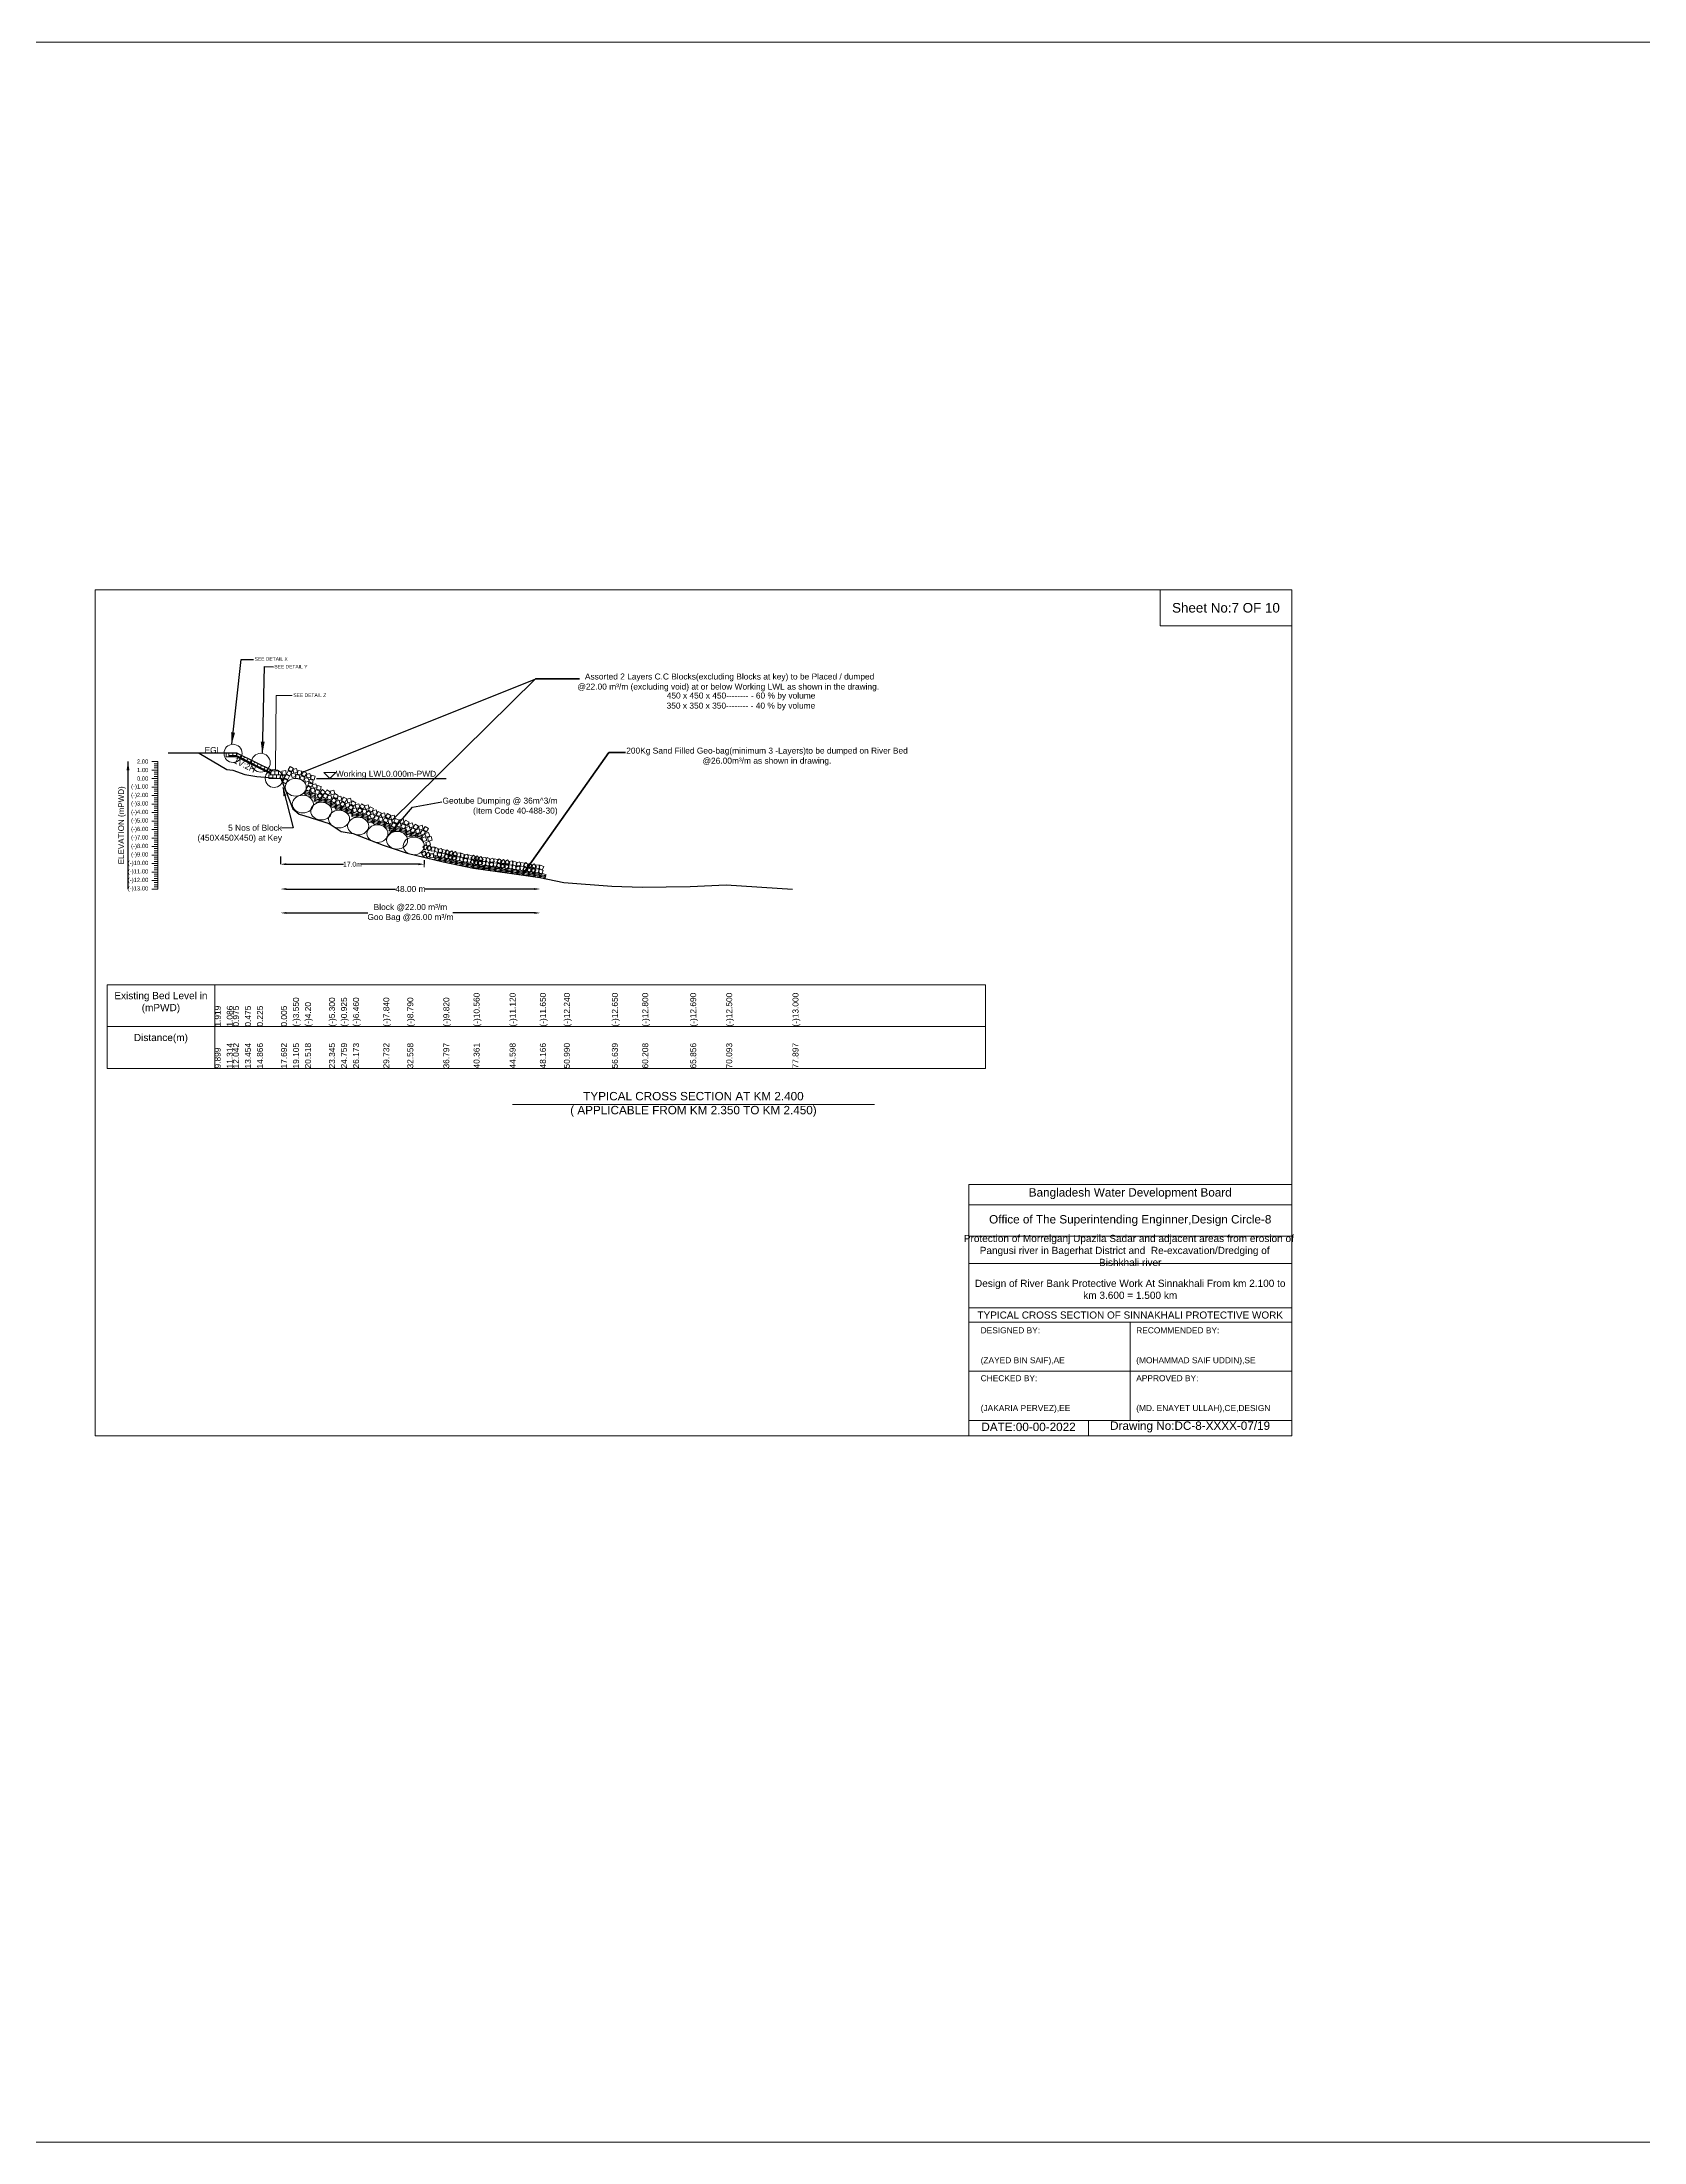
# Model space of a CAD drawing. Header units: inches. Extents: x 66615 to 414904, y -29123 to 90068.
# Drawn here: x 190543 to 203930, y -29123 to -11572 of the extents above; entities that cross this region are included whole.
import ezdxf

# ---------------------------------------------------------------- set-up
doc = ezdxf.new("R2010")
doc.units = ezdxf.units.IN
doc.header["$LTSCALE"] = 7
doc.header["$MEASUREMENT"] = 0
doc.header["$PDMODE"] = 3
for name, color, linetype, lineweight in [('Cross section Data Border', 7, 'Continuous', 9), ('Cross Section Labels', 7, 'Continuous', 9), ('Existing_Bed_Level for Xsection', 7, 'Continuous', 25), ('Long Section Labels', 7, 'Continuous', 9)]:
    doc.layers.add(name, color=color, linetype=linetype, lineweight=lineweight)
doc.styles.get("Standard").update_dxf_attribs({"font": 'arial.ttf'})
doc.dimstyles.new('Appron Lebeling Style', dxfattribs={"dimtxt": 50, "dimasz": 50, "dimexe": 0.18, "dimexo": 0.0625, "dimgap": 0.09, "dimtad": 0, "dimtih": 1, "dimtoh": 1, "dimdec": 4, "dimzin": 0, "dimdsep": 46, "dimtxsty": 'Standard', "dimcen": 0.09, "dimse1": 1, "dimse2": 1, "dimadec": 0, "dimazin": 0, "dimtfac": 1, "dimtdec": 4, "dimtofl": 0, "dimtmove": 0, "dimatfit": 3, "dimfxl": 1, "dimtolj": 1, "dimtzin": 0, "dimarcsym": 0})
doc.dimstyles.get("Standard").update_dxf_attribs({"dimtxt": 0.18, "dimasz": 0.18, "dimexe": 0.18, "dimexo": 0.0625, "dimgap": 0.09, "dimtad": 0, "dimtih": 1, "dimtoh": 1, "dimdec": 4, "dimzin": 0, "dimdsep": 46, "dimtxsty": 'Standard', "dimcen": 0.09, "dimadec": 0, "dimazin": 0, "dimtfac": 1, "dimtdec": 4, "dimtofl": 0, "dimtmove": 0, "dimatfit": 3, "dimfxl": 1, "dimtolj": 1, "dimtzin": 0, "dimarcsym": 0})

# ---------------------------------------------------------------- blocks, each defined once
blk = doc.blocks.new('*D7')
at = {"layer": 'Cross Section Labels', "color": 0, "lineweight": -2}
for p, q in [((192586, -18651), (193498, -18651)), ((194658, -18651), (193745, -18651))]:
    blk.add_line(p, q, dxfattribs=at)
at = {"layer": 'Cross Section Labels', "color": 0}
for points in [[(192586, -18643), (192586, -18659), (192536, -18651)], [(194658, -18643), (194658, -18659), (194708, -18651)]]:
    blk.add_solid(points, dxfattribs=at)
at = {"layer": 'Defpoints', "color": 0}
for p in [(192536, -17728), (194708, -18556), (194708, -18651)]:
    blk.add_point(p, dxfattribs=at)
at = {"layer": 'Cross Section Labels', "color": 0, "insert": (193622, -18651), "char_height": 50, "attachment_point": 5}
blk.add_mtext('\\A1;48.00 m', dxfattribs=at)
blk = doc.blocks.new('*D8')
at = {"layer": 'Cross Section Labels', "color": 0, "lineweight": -2}
for p, q in [((192586, -18851), (193266, -18851)), ((194658, -18851), (193977, -18851))]:
    blk.add_line(p, q, dxfattribs=at)
at = {"layer": 'Cross Section Labels', "color": 0}
for points in [[(192586, -18843), (192586, -18859), (192536, -18851)], [(194658, -18843), (194658, -18859), (194708, -18851)]]:
    blk.add_solid(points, dxfattribs=at)
at = {"layer": 'Defpoints', "color": 0}
for p in [(192536, -17728), (194708, -18556), (194708, -18851)]:
    blk.add_point(p, dxfattribs=at)
at = {"layer": 'Cross Section Labels', "color": 0, "insert": (193622, -18851), "char_height": 50, "attachment_point": 5}
blk.add_mtext('\\A1;Block @22.00 m³/m ^JGoo Bag @26.00 m³/m ', dxfattribs=at)
blk = doc.blocks.new('*D41')
at = {"layer": 'Defpoints', "color": 0}
for p in [(192536, -18378), (193738, -18411), (193738, -18444)]:
    blk.add_point(p, dxfattribs=at)
at = {"layer": 'Long Section Labels', "color": 0, "lineweight": -2}
for p, q in [((192536, -18378), (192536, -18444)), ((193738, -18411), (193738, -18444)), ((192586, -18444), (193064, -18444)), ((193688, -18444), (193210, -18444))]:
    blk.add_line(p, q, dxfattribs=at)
at = {"layer": 'Long Section Labels', "color": 0}
for points in [[(192586, -18435), (192586, -18452), (192536, -18444)], [(193688, -18435), (193688, -18452), (193738, -18444)]]:
    blk.add_solid(points, dxfattribs=at)
at = {"layer": 'Long Section Labels', "color": 0, "insert": (193137, -18444), "char_height": 40, "attachment_point": 5}
blk.add_mtext('\\A1;17.0m', dxfattribs=at)

msp = doc.modelspace()

# ---------------------------------------------------------------- linework, layer by layer
at = {"layer": 'Cross section Data Border'}
msp.add_lwpolyline([(191086.86937, -19451.00002), (198427.37531, -19451.00002), (198427.37531, -20151.00002), (191086.86937, -20151.00002)], close=True, dxfattribs=at)
for points in [[(191986.86937, -19451.00002), (191986.86937, -20151.00002)], [(191086.86937, -19801.00002), (198427.37531, -19801.00002)]]:
    msp.add_lwpolyline(points, dxfattribs=at)
at = {"layer": 'Cross Section Labels'}
for points in [[(190986.86937, -16151.00002), (200986.86937, -16151.00002), (200986.86937, -23222.00002), (190986.86937, -23222.00002)], [(199886.86937, -16151.00002), (200986.86937, -16151.00002), (200986.86937, -16451.00002), (199886.86937, -16451.00002)], [(192948.36241, -17728.00002), (192998.36241, -17678.00002), (192898.36241, -17678.00002)]]:
    msp.add_lwpolyline(points, close=True, dxfattribs=at)
for points in [[(192494.42308, -17649.99531), (192500.34137, -17034.74337), (192632.86393, -17034.87811)], [(194474.86937, -20451.00002), (195986.86937, -20451.00002), (197498.86937, -20451.00002)], [(198286.86937, -23222.00002), (198286.86937, -21122.00002), (200986.86937, -21122.00002)], [(198286.86937, -21292.00002), (200986.86937, -21292.00002)], [(198286.86937, -21552.00002), (200986.86937, -21552.00002)], [(198286.86937, -21782.00002), (200986.86937, -21782.00002)], [(198286.86937, -22152.00002), (200986.86937, -22152.00002)], [(198286.86937, -22272.00002), (200986.86937, -22272.00002)], [(199636.86937, -22272.00002), (199636.86937, -23092.00002)], [(198286.86937, -22682.00002), (200986.86937, -22682.00002)], [(198286.86937, -23092.00002), (200986.86937, -23092.00002)], [(199286.86937, -23092.00002), (199286.86937, -23222.00002)]]:
    msp.add_lwpolyline(points, dxfattribs=at)
for centre, radius in [((192139.61678, -17517.31806), 75.51259), ((192371.32264, -17595.31502), 78.80143), ((192482.81155, -17727.07279), 74.5334)]:
    msp.add_circle(centre, radius, dxfattribs=at)
at = {"layer": 'Existing_Bed_Level for Xsection'}
for points in [[(192173.66199, -17515.00002), (191597.64687, -17515.00002)], [(191856.56648, -17515.00002), (192087.27853, -17650.89402), (192138.95844, -17658.77502), (192239.21253, -17694.27502), (192339.49611, -17712.02502), (192540.12345, -17728.35502), (192640.45832, -17980.05002), (192691.00737, -18026.20961), (192740.80343, -18038.27002), (192941.51692, -18104.30002), (193041.88264, -18169.64562), (193142.25306, -18186.66002), (193394.98699, -18284.64002), (193595.59775, -18352.09002), (193896.57369, -18425.22002), (194149.62715, -18477.76002), (194450.47787, -18517.52002), (194703.81809, -18555.15002), (194904.30908, -18597.04002), (195305.38907, -18626.15002), (195558.7713, -18636.80002), (195959.77436, -18628.99002), (196260.59372, -18615.50002), (196814.71838, -18651.00002)], [(192471.86199, -17664.10002), (192178.15939, -17517.24872), (192173.66199, -17515.00002), (192168.63374, -17515.00002), (192104.73374, -17515.00002)], [(192104.73374, -17536.30002), (192168.63374, -17536.30002), (192455.88699, -17679.92664)], [(192104.73374, -17543.40002), (192166.95766, -17543.40002), (192455.88699, -17687.86468)], [(192837.69812, -17728.00002), (193920.21016, -17728.00002)]]:
    msp.add_lwpolyline(points, dxfattribs=at)
at = {"layer": 'Long Section Labels'}
msp.add_line((193737.92399, -18411.09449), (193737.92399, -18468.89792), dxfattribs=at)
for points in [[(91231.23993, -11571.79148), (254043.28809, -11571.79148), (254043.28809, -29123.34064), (91231.23993, -29123.34064)], [(192104.73374, -17515.00002), (192083.43374, -17515.00002), (192083.43374, -17546.95002), (192104.73374, -17546.95002)], [(192136.68374, -17515.00002), (192104.73374, -17515.00002), (192104.73374, -17536.30002), (192136.68374, -17536.30002)], [(192168.63374, -17515.00002), (192136.68374, -17515.00002), (192136.68374, -17536.30002), (192168.63374, -17536.30002)], [(192206.73634, -17531.53719), (192178.15939, -17517.24872), (192168.63374, -17536.30002), (192197.21069, -17550.58849)], [(192235.31329, -17545.82567), (192206.73634, -17531.53719), (192197.21069, -17550.58849), (192225.78764, -17564.87696)], [(192263.89024, -17560.11414), (192235.31329, -17545.82567), (192225.78764, -17564.87696), (192254.36459, -17579.16544)], [(192292.46719, -17574.40261), (192263.89024, -17560.11414), (192254.36459, -17579.16544), (192282.94154, -17593.45391)], [(192321.04413, -17588.69109), (192292.46719, -17574.40261), (192282.94154, -17593.45391), (192311.51848, -17607.74239)], [(192349.62108, -17602.97956), (192321.04413, -17588.69109), (192311.51848, -17607.74239), (192340.09543, -17622.03086)], [(192378.19803, -17617.26804), (192349.62108, -17602.97956), (192340.09543, -17622.03086), (192368.67238, -17636.31934)], [(192406.77498, -17631.55651), (192378.19803, -17617.26804), (192368.67238, -17636.31934), (192397.24933, -17650.60781)], [(192435.35193, -17645.84499), (192406.77498, -17631.55651), (192397.24933, -17650.60781), (192425.82628, -17664.89629)], [(192463.92888, -17660.13346), (192435.35193, -17645.84499), (192425.82628, -17664.89629), (192454.40323, -17679.18476)], [(192471.86199, -17696.05002), (192439.91199, -17696.05002), (192439.91199, -17728.00002), (192471.86199, -17728.00002)], [(192487.83699, -17664.10002), (192455.88699, -17664.10002), (192455.88699, -17696.05002), (192487.83699, -17696.05002)], [(192503.81199, -17696.05002), (192471.86199, -17696.05002), (192471.86199, -17728.00002), (192503.81199, -17728.00002)], [(192519.78699, -17664.10002), (192487.83699, -17664.10002), (192487.83699, -17696.05002), (192519.78699, -17696.05002)], [(192535.76199, -17696.05002), (192503.81199, -17696.05002), (192503.81199, -17728.00002), (192535.76199, -17728.00002)], [(192574.19109, -17706.80241), (192546.1578, -17691.47475), (192530.83014, -17719.50804), (192558.86343, -17734.8357)], [(192580.30754, -17661.16706), (192548.6508, -17665.48598), (192552.96972, -17697.14272), (192584.62646, -17692.8238)], [(192611.50182, -17708.47248), (192583.46853, -17693.14482), (192568.14087, -17721.17811), (192596.17416, -17736.50577)], [(192629.26648, -17678.59078), (192601.23319, -17663.26312), (192585.90553, -17691.29641), (192613.93882, -17706.62407)], [(192644.45287, -17643.58576), (192616.41958, -17628.2581), (192601.09192, -17656.29139), (192629.12521, -17671.61905)], [(192654.74926, -17679.4377), (192624.08486, -17688.40972), (192633.05689, -17719.07412), (192663.72128, -17710.10209)], [(192669.93565, -17644.43268), (192639.27125, -17653.40471), (192648.24328, -17684.0691), (192678.90767, -17675.09708)], [(192698.95579, -17701.95109), (192667.90911, -17694.40748), (192660.3655, -17725.45416), (192691.41218, -17732.99777)], [(192714.14218, -17666.94607), (192683.0955, -17659.40246), (192675.55189, -17690.44915), (192706.59857, -17697.99275)], [(192740.21955, -17718.63124), (192712.18626, -17703.30358), (192696.8586, -17731.33687), (192724.89189, -17746.66453)], [(192755.40594, -17683.62622), (192727.37265, -17668.29856), (192712.04499, -17696.33185), (192740.07828, -17711.65951)], [(192765.70233, -17719.47815), (192735.03793, -17728.45018), (192744.00996, -17759.11458), (192774.67435, -17750.14255)], [(192780.88872, -17684.47313), (192750.22432, -17693.44516), (192759.19635, -17724.10956), (192789.86074, -17715.13753)], [(192825.09525, -17706.98652), (192794.04857, -17699.44292), (192786.50496, -17730.4896), (192817.55164, -17738.03321)], [(192596.31543, -17743.4775), (192568.28214, -17728.14984), (192552.95448, -17756.18313), (192580.98777, -17771.51079)], [(192791.75923, -17805.86223), (192763.72594, -17790.53457), (192748.39828, -17818.56786), (192776.43157, -17833.89552)], [(192806.94562, -17770.85721), (192778.91233, -17755.52955), (192763.58467, -17783.56284), (192791.61796, -17798.8905)], [(192809.90886, -17741.99154), (192778.86218, -17734.44794), (192771.31857, -17765.49462), (192802.36525, -17773.03823)], [(192817.242, -17806.70914), (192786.5776, -17815.68117), (192795.54963, -17846.34557), (192826.21403, -17837.37354)], [(192832.42839, -17771.70412), (192801.76399, -17780.67615), (192810.73602, -17811.34055), (192841.40042, -17802.36852)], [(192861.44853, -17829.22253), (192830.40185, -17821.67893), (192822.85824, -17852.72561), (192853.90493, -17860.26922)], [(192876.63492, -17794.21752), (192845.58824, -17786.67391), (192838.04463, -17817.72059), (192869.09132, -17825.2642)], [(192888.2561, -17872.04156), (192865.12749, -17849.99911), (192843.08504, -17873.12773), (192866.21365, -17895.17018)], [(192911.63469, -17840.39486), (192888.50607, -17818.35241), (192866.46362, -17841.48102), (192889.59224, -17863.52347)], [(192931.8078, -17866.02924), (192903.77451, -17850.70158), (192888.44685, -17878.73487), (192916.48014, -17894.06253)], [(192951.72994, -17837.83524), (192923.69665, -17822.50758), (192908.36899, -17850.54087), (192936.40228, -17865.86853)], [(192957.29057, -17866.87615), (192926.62618, -17875.84818), (192935.5982, -17906.51258), (192966.2626, -17897.54055)], [(192981.82175, -17824.87051), (192951.15736, -17833.84254), (192960.12939, -17864.50694), (192990.79378, -17855.53491)], [(193004.09087, -17904.38579), (192976.05758, -17889.05813), (192960.72992, -17917.09142), (192988.76321, -17932.41908)], [(193018.62676, -17868.08909), (192990.59347, -17852.76143), (192975.26581, -17880.79472), (193003.2991, -17896.12238)], [(193041.0976, -17875.70471), (193010.4332, -17884.67674), (193019.40523, -17915.34114), (193050.06962, -17906.36911)], [(193090.67538, -17898.64972), (193062.64209, -17883.32206), (193047.31443, -17911.35535), (193075.34772, -17926.68301)], [(193121.37026, -17892.46373), (193090.70586, -17901.43576), (193099.67789, -17932.10016), (193130.34228, -17923.12813)], [(193026.5617, -17912.00141), (192995.89731, -17920.97344), (193004.86934, -17951.63784), (193035.53373, -17942.66581)], [(193076.13949, -17934.94642), (193048.1062, -17919.61876), (193032.77854, -17947.65205), (193060.81183, -17962.97971)], [(193106.83436, -17928.76043), (193076.16997, -17937.73246), (193085.142, -17968.39686), (193115.80639, -17959.42483)], [(193145.06166, -17963.32459), (193117.02837, -17947.99693), (193101.70071, -17976.03022), (193129.73399, -17991.35788)], [(193166.14656, -17929.44335), (193138.11327, -17914.11569), (193122.78561, -17942.14898), (193150.8189, -17957.47664)], [(193168.39101, -17971.85323), (193137.72661, -17980.82526), (193146.69864, -18011.48966), (193177.36304, -18002.51763)], [(193189.47592, -17937.97199), (193158.81152, -17946.94402), (193167.78355, -17977.60842), (193198.44794, -17968.63639)], [(193220.29771, -17988.54952), (193192.26442, -17973.22185), (193176.93676, -18001.25514), (193204.97005, -18016.5828)], [(193241.38261, -17954.66827), (193213.34932, -17939.34061), (193198.02166, -17967.3739), (193226.05495, -17982.70156)], [(193248.36214, -17981.83785), (193217.69774, -17990.80988), (193226.66977, -18021.47428), (193257.33417, -18012.50225)], [(193269.44704, -17947.95661), (193238.78265, -17956.92864), (193247.75467, -17987.59303), (193278.41907, -17978.62101)], [(193293.58498, -18013.19424), (193265.55169, -17997.86658), (193250.22403, -18025.89987), (193278.25732, -18041.22753)], [(193314.66989, -17979.313), (193286.6366, -17963.98534), (193271.30894, -17992.01863), (193299.34223, -18007.34629)], [(193314.63014, -18022.84259), (193283.96575, -18031.81462), (193292.93778, -18062.47901), (193323.60217, -18053.50699)], [(193335.71505, -17988.96135), (193305.05065, -17997.93338), (193314.02268, -18028.59777), (193344.68708, -18019.62575)], [(193357.93063, -18051.75748), (193329.89734, -18036.42982), (193314.56968, -18064.46311), (193342.60297, -18079.79077)], [(193379.01554, -18017.87624), (193350.98225, -18002.54858), (193335.65459, -18030.58187), (193363.68788, -18045.90953)], [(193384.82553, -18048.55142), (193354.16113, -18057.52345), (193363.13316, -18088.18784), (193393.79755, -18079.21581)], [(193405.91043, -18014.67018), (193375.24603, -18023.64221), (193384.21806, -18054.3066), (193414.88246, -18045.33457)], [(193436.89959, -18069.8703), (193408.8663, -18054.54264), (193393.53864, -18082.57593), (193421.57193, -18097.90359)], [(193457.98449, -18035.98906), (193429.9512, -18020.6614), (193414.62354, -18048.69468), (193442.65683, -18064.02235)], [(193463.79448, -18066.66423), (193433.13008, -18075.63626), (193442.10211, -18106.30066), (193472.76651, -18097.32863)], [(193484.87939, -18032.78299), (193454.21499, -18041.75502), (193463.18702, -18072.41942), (193493.85141, -18063.44739)], [(193526.42489, -18076.88937), (193498.3916, -18061.5617), (193483.06394, -18089.59499), (193511.09723, -18104.92265)], [(193560.33566, -18064.56505), (193529.67126, -18073.53708), (193538.64329, -18104.20147), (193569.30769, -18095.22945)], [(193610.06997, -18091.72687), (193582.03668, -18076.39921), (193566.70902, -18104.4325), (193594.74231, -18119.76016)], [(193505.33998, -18110.77061), (193477.30669, -18095.44294), (193461.97903, -18123.47623), (193490.01232, -18138.80389)], [(193535.1594, -18092.95733), (193504.495, -18101.92936), (193513.46703, -18132.59375), (193544.13143, -18123.62172)], [(193584.89371, -18120.11915), (193556.86042, -18104.79149), (193541.53276, -18132.82478), (193569.56605, -18148.15244)], [(193612.37337, -18127.43043), (193581.70897, -18136.40246), (193590.681, -18167.06685), (193621.3454, -18158.09483)], [(193637.54963, -18099.03815), (193606.88523, -18108.01018), (193615.85726, -18138.67458), (193646.52166, -18129.70255)], [(193663.27789, -18154.00798), (193635.24461, -18138.68032), (193619.91694, -18166.71361), (193647.95023, -18182.04127)], [(193688.45415, -18125.6157), (193660.42086, -18110.28804), (193645.0932, -18138.32133), (193673.12649, -18153.64899)], [(193694.26753, -18146.71205), (193663.60313, -18155.68408), (193672.57516, -18186.34848), (193703.23956, -18177.37645)], [(193719.44379, -18118.31977), (193688.77939, -18127.2918), (193697.75142, -18157.9562), (193728.41581, -18148.98417)], [(193746.65803, -18173.1708), (193718.62474, -18157.84314), (193703.29708, -18185.87643), (193731.33037, -18201.20409)], [(193748.87064, -18214.51902), (193718.20624, -18223.49104), (193727.17827, -18254.15544), (193757.84266, -18245.18341)], [(193771.83429, -18144.77852), (193743.801, -18129.45086), (193728.47334, -18157.48415), (193756.50663, -18172.81181)], [(193773.95813, -18178.4046), (193743.29373, -18187.37662), (193752.26576, -18218.04102), (193782.93016, -18209.06899)], [(193781.2769, -18251.98805), (193750.6125, -18260.96007), (193759.58453, -18291.62447), (193790.24892, -18282.65244)], [(193795.00373, -18212.15971), (193764.33934, -18221.13173), (193773.31136, -18251.79613), (193803.97576, -18242.8241)], [(193741.73156, -18336.02301), (193714.43749, -18352.63133), (193731.04581, -18379.92539), (193758.33988, -18363.31708)], [(193753.12745, -18280.53366), (193725.83338, -18297.14198), (193742.4417, -18324.43605), (193769.73577, -18307.82773)], [(193789.39081, -18370.8432), (193772.76076, -18343.56236), (193745.47992, -18360.19241), (193762.10997, -18387.47325)], [(193800.7867, -18315.35385), (193784.15665, -18288.07301), (193756.87581, -18304.70306), (193773.50586, -18331.9839)], [(193814.07492, -18356.71322), (193782.13385, -18357.46854), (193782.88917, -18389.40961), (193814.83024, -18388.65429)], [(193825.47082, -18301.22387), (193793.52974, -18301.97919), (193794.28506, -18333.92026), (193826.22613, -18333.16494)], [(193855.06149, -18349.80954), (193827.0282, -18334.48188), (193811.70054, -18362.51517), (193839.73383, -18377.84283)], [(193862.6051, -18318.76285), (193834.57181, -18303.43519), (193819.24415, -18331.46848), (193847.27744, -18346.79614)], [(193875.27388, -18343.88775), (193844.60949, -18352.85977), (193853.58151, -18383.52417), (193884.24591, -18374.55214)], [(193882.81749, -18312.84106), (193852.15309, -18321.81309), (193861.12512, -18352.47749), (193891.78952, -18343.50546)], [(193914.76953, -18359.49802), (193883.72284, -18351.95442), (193876.17924, -18383.0011), (193907.22592, -18390.54471)], [(193922.31313, -18328.45134), (193891.26645, -18320.90774), (193883.72284, -18351.95442), (193914.76953, -18359.49802)], [(193947.49703, -18376.5097), (193923.64009, -18355.25766), (193902.38805, -18379.1146), (193926.24498, -18400.36664)], [(193953.9921, -18345.22686), (193930.13517, -18323.97482), (193908.88312, -18347.83175), (193932.74006, -18369.08379)], [(193960.8269, -18362.18874), (193934.1069, -18379.70571), (193951.62387, -18406.42571), (193978.34387, -18388.90874)], [(193967.32198, -18330.90589), (193940.60198, -18348.42286), (193958.11894, -18375.14286), (193984.83894, -18357.62589)], [(194009.63037, -18395.3862), (193992.09214, -18368.68016), (193965.38609, -18386.21839), (193982.92433, -18412.92444)], [(194016.12545, -18364.10335), (193998.58721, -18337.39731), (193971.88117, -18354.93555), (193989.4194, -18381.64159)], [(194033.82526, -18380.43396), (194001.92767, -18382.26319), (194003.7569, -18414.16079), (194035.65449, -18412.33155)], [(194040.32033, -18349.15111), (194008.42274, -18350.98035), (194010.25198, -18382.87794), (194042.14957, -18381.0487)], [(194071.52846, -18396.714), (194042.99548, -18382.33792), (194028.6194, -18410.87089), (194057.15238, -18425.24697)], [(194078.02353, -18365.43115), (194049.49055, -18351.05507), (194035.11447, -18379.58805), (194063.64745, -18393.96413)], [(194091.53023, -18390.1157), (194061.18496, -18400.11406), (194071.18332, -18430.45933), (194101.52859, -18420.46097)], [(194098.0253, -18358.83286), (194067.68003, -18368.83121), (194077.67839, -18399.17648), (194108.02366, -18389.17813)], [(194131.52858, -18404.3887), (194100.24573, -18397.89363), (194093.75066, -18429.17648), (194125.03351, -18435.67155)], [(194138.02365, -18373.10586), (194106.74081, -18366.61078), (194100.24573, -18397.89363), (194131.52858, -18404.3887)], [(194166.47695, -18421.97522), (194142.62002, -18400.72318), (194121.36798, -18424.58011), (194145.22491, -18445.83215)], [(194172.97203, -18390.69237), (194149.1151, -18369.44033), (194127.86305, -18393.29726), (194151.71999, -18414.5493)], [(194174.59031, -18405.63185), (194149.22526, -18425.05907), (194168.65248, -18450.42412), (194194.01753, -18430.9969)], [(194178.77638, -18373.95727), (194153.41133, -18393.38449), (194172.83855, -18418.74954), (194198.2036, -18399.32232)], [(194225.69447, -18435.16513), (194206.24706, -18409.81557), (194180.89749, -18429.26298), (194200.3449, -18454.61255)], [(194229.88054, -18403.49055), (194210.43313, -18378.14098), (194185.08356, -18397.58839), (194204.53097, -18422.93796)], [(194248.72906, -18418.48072), (194217.05116, -18422.64163), (194221.21207, -18454.31953), (194252.88997, -18450.15862)], [(194252.91513, -18386.80613), (194221.23723, -18390.96704), (194225.39814, -18422.64494), (194257.07604, -18418.48403)], [(194287.52352, -18431.95516), (194258.01411, -18419.70782), (194245.76678, -18449.21723), (194275.27619, -18461.46456)], [(194291.70959, -18400.28057), (194262.20018, -18388.03323), (194249.95284, -18417.54264), (194279.46225, -18429.78998)], [(194306.98822, -18423.90941), (194277.45688, -18436.10378), (194289.65125, -18465.63511), (194319.18259, -18453.44074)], [(194311.17428, -18392.23482), (194281.64295, -18404.42919), (194293.83732, -18433.96053), (194323.36866, -18421.76616)], [(194352.11071, -18403.53948), (194320.43613, -18399.35342), (194316.25006, -18431.028), (194347.92465, -18435.21407)], [(194388.25346, -18418.51868), (194362.90385, -18399.07133), (194343.45649, -18424.42094), (194368.8061, -18443.86829)], [(194400.49847, -18403.25974), (194375.13342, -18422.68696), (194394.56064, -18448.05201), (194419.92569, -18428.62479)], [(194451.60263, -18432.79302), (194432.15522, -18407.44345), (194406.80565, -18426.89087), (194426.25306, -18452.24044)], [(194474.63722, -18416.10861), (194442.95932, -18420.26952), (194447.12023, -18451.94742), (194478.79813, -18447.78651)], [(194514.83579, -18430.60539), (194485.52687, -18417.88573), (194472.80721, -18447.19465), (194502.11613, -18459.91431)], [(194534.42719, -18422.87327), (194504.70382, -18434.59181), (194516.42236, -18464.31518), (194546.14573, -18452.59664)], [(194347.92465, -18435.21407), (194316.25006, -18431.028), (194312.06399, -18462.70259), (194343.73858, -18466.88865)], [(194384.06739, -18450.19327), (194358.71778, -18430.74591), (194339.27042, -18456.09552), (194364.62003, -18475.54288)], [(194396.3124, -18434.93433), (194370.94736, -18454.36155), (194390.37457, -18479.7266), (194415.73962, -18460.29938)], [(194447.41657, -18464.46761), (194427.96915, -18439.11804), (194402.61958, -18458.56545), (194422.067, -18483.91502)], [(194470.45115, -18447.78319), (194438.77325, -18451.9441), (194442.93416, -18483.622), (194474.61206, -18479.46109)], [(194510.14158, -18462.20867), (194480.83267, -18449.489), (194468.113, -18478.79792), (194497.42192, -18491.51758)], [(194529.73298, -18454.47655), (194500.00962, -18466.19509), (194511.72816, -18495.91845), (194541.45152, -18484.19991)], [(194570.48258, -18466.43717), (194538.87931, -18461.74297), (194534.1851, -18493.34624), (194565.78838, -18498.04045)], [(194575.17679, -18434.8339), (194543.57351, -18430.13969), (194538.87931, -18461.74297), (194570.48258, -18466.43717)], [(194606.38011, -18481.99487), (194581.34608, -18462.14292), (194561.49413, -18487.17695), (194586.52815, -18507.0289)], [(194611.07431, -18450.3916), (194586.04029, -18430.53965), (194566.18833, -18455.57367), (194591.22236, -18475.42563)], [(194618.86859, -18466.93455), (194593.19482, -18485.95192), (194612.21219, -18511.62568), (194637.88596, -18492.60832)], [(194623.5628, -18435.33128), (194597.88903, -18454.34864), (194616.90639, -18480.02241), (194642.58016, -18461.00505)], [(194669.49187, -18497.28473), (194650.45407, -18471.62611), (194624.79546, -18490.66392), (194643.83326, -18516.32253)], [(194674.18608, -18465.68146), (194655.14828, -18440.02284), (194629.48966, -18459.06064), (194648.52746, -18484.71926)], [(194692.79144, -18480.97239), (194661.0508, -18484.62403), (194664.70244, -18516.36467), (194696.44308, -18512.71303)], [(194697.48564, -18449.36912), (194665.74501, -18453.02076), (194669.39665, -18484.7614), (194701.13728, -18481.10975)], [(194731.3645, -18495.06811), (194702.05559, -18482.34845), (194689.33592, -18511.65736), (194718.64484, -18524.37703)], [(194736.05871, -18463.46484), (194706.74979, -18450.74517), (194694.03013, -18480.05409), (194723.33905, -18492.77375)]]:
    msp.add_lwpolyline(points, close=True, dxfattribs=at)
for points in [[(191511.71873, -17586.00002), (191461.71873, -17586.00002)], [(191511.71873, -17657.00002), (191461.71873, -17657.00002)], [(191511.71873, -17603.75002), (191481.71873, -17603.75002)], [(191511.71873, -17621.50002), (191481.71873, -17621.50002)], [(191511.71873, -17639.25002), (191481.71873, -17639.25002)], [(191511.71873, -17674.75002), (191481.71873, -17674.75002)], [(191511.71873, -17692.50002), (191481.71873, -17692.50002)], [(191511.71873, -17710.25002), (191481.71873, -17710.25002)], [(191511.71873, -18651.00002), (191511.71873, -18580.00002), (191511.71873, -18509.00002), (191511.71873, -18438.00002), (191511.71873, -18367.00002), (191511.71873, -18296.00002), (191511.71873, -18225.00002), (191511.71873, -18154.00002), (191511.71873, -18083.00002), (191511.71873, -18012.00002), (191511.71873, -17941.00002), (191511.71873, -17870.00002), (191511.71873, -17799.00002), (191511.71873, -17728.00002), (191511.71873, -17657.00002), (191511.71873, -17586.00002)], [(191511.71873, -17728.00002), (191461.71873, -17728.00002)], [(191511.71873, -17799.00002), (191461.71873, -17799.00002)], [(191511.71873, -17870.00002), (191461.71873, -17870.00002)], [(191511.71873, -17745.75002), (191481.71873, -17745.75002)], [(191511.71873, -17763.50002), (191481.71873, -17763.50002)], [(191511.71873, -17781.25002), (191481.71873, -17781.25002)], [(191511.71873, -17816.75002), (191481.71873, -17816.75002)], [(191511.71873, -17834.50002), (191481.71873, -17834.50002)], [(191511.71873, -17852.25002), (191481.71873, -17852.25002)], [(191511.71873, -17887.75002), (191481.71873, -17887.75002)], [(191511.71873, -17941.00002), (191461.71873, -17941.00002)], [(191511.71873, -18012.00002), (191461.71873, -18012.00002)], [(191511.71873, -17905.50002), (191481.71873, -17905.50002)], [(191511.71873, -17923.25002), (191481.71873, -17923.25002)], [(191511.71873, -17958.75002), (191481.71873, -17958.75002)], [(191511.71873, -17976.50002), (191481.71873, -17976.50002)], [(191511.71873, -17994.25002), (191481.71873, -17994.25002)], [(191511.71873, -18029.75002), (191481.71873, -18029.75002)], [(191511.71873, -18047.50002), (191481.71873, -18047.50002)], [(191511.71873, -18065.25002), (191481.71873, -18065.25002)], [(191511.71873, -18083.00002), (191461.71873, -18083.00002)], [(191511.71873, -18154.00002), (191461.71873, -18154.00002)], [(191511.71873, -18225.00002), (191461.71873, -18225.00002)], [(191511.71873, -18100.75002), (191481.71873, -18100.75002)], [(191511.71873, -18118.50002), (191481.71873, -18118.50002)], [(191511.71873, -18136.25002), (191481.71873, -18136.25002)], [(191511.71873, -18171.75002), (191481.71873, -18171.75002)], [(191511.71873, -18189.50002), (191481.71873, -18189.50002)], [(191511.71873, -18207.25002), (191481.71873, -18207.25002)], [(191511.71873, -18242.75002), (191481.71873, -18242.75002)], [(191511.71873, -18296.00002), (191461.71873, -18296.00002)], [(191511.71873, -18367.00002), (191461.71873, -18367.00002)], [(191511.71873, -18260.50002), (191481.71873, -18260.50002)], [(191511.71873, -18278.25002), (191481.71873, -18278.25002)], [(191511.71873, -18313.75002), (191481.71873, -18313.75002)], [(191511.71873, -18331.50002), (191481.71873, -18331.50002)], [(191511.71873, -18349.25002), (191481.71873, -18349.25002)], [(191511.71873, -18384.75002), (191481.71873, -18384.75002)], [(191511.71873, -18402.50002), (191481.71873, -18402.50002)], [(191511.71873, -18420.25002), (191481.71873, -18420.25002)], [(191511.71873, -18438.00002), (191461.71873, -18438.00002)], [(191511.71873, -18509.00002), (191461.71873, -18509.00002)], [(191511.71873, -18580.00002), (191461.71873, -18580.00002)], [(191511.71873, -18455.75002), (191481.71873, -18455.75002)], [(191511.71873, -18473.50002), (191481.71873, -18473.50002)], [(191511.71873, -18491.25002), (191481.71873, -18491.25002)], [(191511.71873, -18526.75002), (191481.71873, -18526.75002)], [(191511.71873, -18544.50002), (191481.71873, -18544.50002)], [(191511.71873, -18562.25002), (191481.71873, -18562.25002)], [(191511.71873, -18597.75002), (191481.71873, -18597.75002)], [(191511.71873, -18651.00002), (191461.71873, -18651.00002)], [(191511.71873, -18615.50002), (191481.71873, -18615.50002)], [(191511.71873, -18633.25002), (191481.71873, -18633.25002)]]:
    msp.add_lwpolyline(points, dxfattribs=at)
for centre, major_axis, ratio in [((192663.44899, -17800.55179), (88, 0), 0.84), ((192722.82715, -17941.41355), (88, 0), 0.84), ((192757.23296, -17859.40133), (22.96075, -5.57892), 0.255), ((192760.08277, -17847.67258), (22.96075, -5.57892), 0.255), ((192762.93257, -17835.94383), (22.96075, -5.57892), 0.255), ((192804.09651, -17883.43927), (22.96075, -5.57892), 0.255), ((192806.94632, -17871.71052), (22.96075, -5.57892), 0.255), ((192809.79613, -17859.98178), (22.96075, -5.57892), 0.255), ((192841.93966, -17907.82521), (22.96075, -5.57892), 0.255), ((192844.78946, -17896.09647), (22.96075, -5.57892), 0.255), ((192892.11464, -17907.26346), (22.96075, -5.57892), 0.255), ((192894.96445, -17895.53471), (22.96075, -5.57892), 0.255), ((192940.80008, -17910.46064), (22.96075, -5.57892), 0.255), ((192877.08908, -17999.46619), (88, 0), 0.84), ((192839.08985, -17919.55396), (22.96075, -5.57892), 0.255), ((192889.26484, -17918.99221), (22.96075, -5.57892), 0.255), ((192935.10047, -17933.91814), (22.96075, -5.57892), 0.255), ((192937.95027, -17922.18939), (22.96075, -5.57892), 0.255), ((193025.84956, -18065.96845), (88, 0), 0.84), ((192974.54632, -17964.70797), (22.96075, -5.57892), 0.255), ((192977.39613, -17952.97923), (22.96075, -5.57892), 0.255), ((192980.24594, -17941.25048), (22.96075, -5.57892), 0.255), ((193016.98379, -17984.1971), (22.96075, -5.57892), 0.255), ((193019.83359, -17972.46835), (22.96075, -5.57892), 0.255), ((193022.6834, -17960.7396), (22.96075, -5.57892), 0.255), ((193063.81075, -17992.47991), (22.96075, -5.57892), 0.255), ((193066.66055, -17980.75116), (22.96075, -5.57892), 0.255), ((193069.51036, -17969.02241), (22.96075, -5.57892), 0.255), ((193108.68622, -18014.89227), (22.96075, -5.57892), 0.255), ((193111.53602, -18003.16352), (22.96075, -5.57892), 0.255), ((193114.38583, -17991.43477), (22.96075, -5.57892), 0.255), ((193185.16978, -18124.47027), (88, 0), 0.84), ((193151.61155, -18044.12568), (22.96075, -5.57892), 0.255), ((193154.46136, -18032.39693), (22.96075, -5.57892), 0.255), ((193157.31116, -18020.66819), (22.96075, -5.57892), 0.255), ((193199.37767, -18043.96158), (22.96075, -5.57892), 0.255), ((193202.22747, -18032.23283), (22.96075, -5.57892), 0.255), ((193205.07728, -18020.50408), (22.96075, -5.57892), 0.255), ((193243.84522, -18059.45821), (22.96075, -5.57892), 0.255), ((193246.69503, -18047.72946), (22.96075, -5.57892), 0.255), ((193249.54483, -18036.00072), (22.96075, -5.57892), 0.255), ((193285.94031, -18078.76342), (22.96075, -5.57892), 0.255), ((193288.79012, -18067.03467), (22.96075, -5.57892), 0.255), ((193336.7568, -18083.91277), (22.96075, -5.57892), 0.255), ((193346.4198, -18188.24678), (88, 0), 0.84), ((193283.09051, -18090.49217), (22.96075, -5.57892), 0.255), ((193331.05719, -18107.37027), (22.96075, -5.57892), 0.255), ((193333.907, -18095.64152), (22.96075, -5.57892), 0.255), ((193383.04476, -18114.62885), (22.96075, -5.57892), 0.255), ((193385.89457, -18102.9001), (22.96075, -5.57892), 0.255), ((193388.74437, -18091.17135), (22.96075, -5.57892), 0.255), ((193426.89976, -18134.0979), (22.96075, -5.57892), 0.255), ((193429.74957, -18122.36915), (22.96075, -5.57892), 0.255), ((193432.59938, -18110.6404), (22.96075, -5.57892), 0.255), ((193510.73936, -18244.00357), (88, 0), 0.84), ((193465.27365, -18163.90989), (22.96075, -5.57892), 0.255), ((193468.12346, -18152.18114), (22.96075, -5.57892), 0.255), ((193470.97327, -18140.45239), (22.96075, -5.57892), 0.255), ((193513.5168, -18163.30934), (22.96075, -5.57892), 0.255), ((193516.3666, -18151.5806), (22.96075, -5.57892), 0.255), ((193519.21641, -18139.85185), (22.96075, -5.57892), 0.255), ((193561.39336, -18176.02135), (22.96075, -5.57892), 0.255), ((193564.24317, -18164.29261), (22.96075, -5.57892), 0.255), ((193567.09298, -18152.56386), (22.96075, -5.57892), 0.255), ((193649.92399, -18290.81653), (88, 0), 0.84), ((193602.60369, -18202.65649), (22.96075, -5.57892), 0.255), ((193605.4535, -18190.92774), (22.96075, -5.57892), 0.255), ((193608.3033, -18179.199), (22.96075, -5.57892), 0.255), ((193647.45002, -18208.70965), (22.96075, -5.57892), 0.255), ((193650.29983, -18196.9809), (22.96075, -5.57892), 0.255), ((193653.14964, -18185.25215), (22.96075, -5.57892), 0.255), ((193697.1595, -18219.23323), (22.96075, -5.57892), 0.255), ((193700.0093, -18207.50449), (22.96075, -5.57892), 0.255), ((193702.85911, -18195.77574), (22.96075, -5.57892), 0.255), ((193842.12, -18405.77847), (22.96075, -5.57892), 0.255), ((193844.9698, -18394.04972), (22.96075, -5.57892), 0.255), ((193847.81961, -18382.32098), (22.96075, -5.57892), 0.255), ((193888.04149, -18416.9363), (22.96075, -5.57892), 0.255), ((193890.8913, -18405.20756), (22.96075, -5.57892), 0.255), ((193893.7411, -18393.47881), (22.96075, -5.57892), 0.255), ((193934.0385, -18426.83491), (23.1354, -4.80347), 0.255), ((193936.49219, -18415.01694), (23.1354, -4.80347), 0.255), ((193938.94589, -18403.19898), (23.1354, -4.80347), 0.255), ((193980.30931, -18436.44184), (23.1354, -4.80347), 0.255), ((193982.763, -18424.62388), (23.1354, -4.80347), 0.255), ((193985.2167, -18412.80591), (23.1354, -4.80347), 0.255), ((194029.03381, -18434.23081), (23.1354, -4.80347), 0.255), ((194031.4875, -18422.41285), (23.1354, -4.80347), 0.255), ((194077.75831, -18432.01979), (23.1354, -4.80347), 0.255), ((194026.58011, -18446.04878), (23.1354, -4.80347), 0.255), ((194072.85092, -18455.65571), (23.1354, -4.80347), 0.255), ((194075.30461, -18443.83775), (23.1354, -4.80347), 0.255), ((194119.12173, -18465.26265), (23.1354, -4.80347), 0.255), ((194121.57542, -18453.44469), (23.1354, -4.80347), 0.255), ((194124.02912, -18441.62672), (23.1354, -4.80347), 0.255), ((194165.13845, -18473.72249), (23.42512, -3.09583), 0.255), ((194166.71985, -18461.75654), (23.42512, -3.09583), 0.255), ((194168.30125, -18449.79058), (23.42512, -3.09583), 0.255), ((194211.98868, -18479.91415), (23.42512, -3.09583), 0.255), ((194213.57008, -18467.9482), (23.42512, -3.09583), 0.255), ((194215.15148, -18455.98224), (23.42512, -3.09583), 0.255), ((194258.83891, -18486.10581), (23.42512, -3.09583), 0.255), ((194260.42031, -18474.13986), (23.42512, -3.09583), 0.255), ((194262.00171, -18462.1739), (23.42512, -3.09583), 0.255), ((194305.68914, -18492.29747), (23.42512, -3.09583), 0.255), ((194307.27054, -18480.33152), (23.42512, -3.09583), 0.255), ((194308.85195, -18468.36556), (23.42512, -3.09583), 0.255), ((194352.53937, -18498.48913), (23.42512, -3.09583), 0.255), ((194354.12077, -18486.52317), (23.42512, -3.09583), 0.255), ((194355.70218, -18474.55722), (23.42512, -3.09583), 0.255), ((194399.3896, -18504.68079), (23.42512, -3.09583), 0.255), ((194400.971, -18492.71483), (23.42512, -3.09583), 0.255), ((194402.55241, -18480.74888), (23.42512, -3.09583), 0.255), ((194446.23983, -18510.87245), (23.42512, -3.09583), 0.255), ((194447.82123, -18498.90649), (23.42512, -3.09583), 0.255), ((194449.40264, -18486.94054), (23.42512, -3.09583), 0.255), ((194493.09189, -18517.7485), (23.37238, -3.47163), 0.255), ((194494.86525, -18505.80948), (23.37238, -3.47163), 0.255), ((194496.63862, -18493.87047), (23.37238, -3.47163), 0.255), ((194539.83664, -18524.69175), (23.37238, -3.47163), 0.255), ((194541.61001, -18512.75273), (23.37238, -3.47163), 0.255), ((194543.38337, -18500.81372), (23.37238, -3.47163), 0.255), ((194586.58139, -18531.635), (23.37238, -3.47163), 0.255), ((194588.35476, -18519.69599), (23.37238, -3.47163), 0.255), ((194590.12813, -18507.75697), (23.37238, -3.47163), 0.255), ((194633.32615, -18538.57825), (23.37238, -3.47163), 0.255), ((194635.09952, -18526.63924), (23.37238, -3.47163), 0.255), ((194636.87288, -18514.70022), (23.37238, -3.47163), 0.255), ((194680.0709, -18545.52151), (23.37238, -3.47163), 0.255), ((194681.84427, -18533.58249), (23.37238, -3.47163), 0.255), ((194683.61764, -18521.64348), (23.37238, -3.47163), 0.255), ((194726.93334, -18553.81433), (23.12934, -4.83258), 0.255), ((194729.4019, -18541.99946), (23.12934, -4.83258), 0.255), ((194731.87046, -18530.18459), (23.12934, -4.83258), 0.255)]:
    msp.add_ellipse(centre, major_axis=major_axis, ratio=ratio, dxfattribs=at)

# ---------------------------------------------------------------- texts
at = {"layer": 'Cross section Data Border', "char_height": 60, "width": 800, "attachment_point": 5}
for s, insert in [('Existing Bed Level in (mPWD)', (191536.86937, -19601.00002)), ('Distance(m)', (191536.86937, -19901.00002))]:
    msp.add_mtext(s, dxfattribs=dict(at, insert=insert))
at = {"layer": 'Cross Section Labels'}
for s, height, p in [('SEE DETAIL X', 29.5, (192319.76328, -16743.47076)), ('SEE DETAIL Y', 29.5, (192484.57516, -16807.21319)), (' Assorted 2 Layers C.C Blocks(excluding Blocks at key) to be Placed / dumped', 50, (195060.34849, -16899.896)), ('SEE DETAIL Z', 29.5, (192643.49939, -17045.3206)), ('@22.00 m³/m (excluding void) at or below Working LWL as shown in the drawing.', 50, (195017.76664, -16984.1502)), ('450 x 450 x 450-------- - 60 %%% by volume', 50, (195763.63775, -17058.90961)), ('350 x 350 x 350-------- - 40 %%% by volume', 50, (195762.61456, -17143.09561)), ('200Kg Sand Filled Geo-bag(minimum 3 -Layers)to be dumped on River Bed', 50, (195425.19518, -17519.25252)), ('@26.00m³/m as shown in drawing.', 50, (196063.03624, -17603.50672))]:
    msp.add_text(s, height=height, dxfattribs=at).set_placement(p)
for s, insert, char_height, attachment_point in [('Sheet No:7 OF 10', (200436.86937, -16301.00002), 80, 5), ('EGL', (192040.83374, -17515.00002), 50, 9), ('Working LWL0.000m-PWD', (192998.36241, -17728.00002), 50, 7), ('Geotube Dumping @ 36m^ 3/m\\P(Item Code 40-488-30)', (194851.54567, -18035.99192), 50, 9), ('5 Nos of Block ^J(450X450X450) at Key', (192549.10131, -18188.56634), 50, 6), ('TYPICAL CROSS SECTION AT KM 2.400^J( APPLICABLE FROM KM 2.350 TO KM 2.450)', (195986.86937, -20451.00002), 70, 5), ('Bangladesh Water Development Board', (199636.86937, -21197.00002), 70, 5), ('Office of The Superintending Enginner,Design Circle-8', (199636.86937, -21422.00002), 70, 5)]:
    msp.add_mtext(s, dxfattribs=dict(at, insert=insert, char_height=char_height, attachment_point=attachment_point))
at = {"layer": 'Cross Section Labels', "insert": (192248.31091, -17592.01468), "char_height": 50, "attachment_point": 2, "rotation": 333.434948823}
msp.add_mtext('1V:2H', dxfattribs=at)
at = {"layer": 'Cross Section Labels'}
for s, insert, char_height, width, attachment_point in [('Protection of Morrelganj Upazila Sadar and adjacent areas from erosion of  Pangusi river in Bagerhat District and  Re-excavation/Dredging of     Bishkhali river', (199636.86937, -21672.00002), 60, 2800, 5), ('Design of River Bank Protective Work At Sinnakhali From km 2.100 to km 3.600 = 1.500 km', (199636.86937, -21997.00002), 60, 2700, 5), ('TYPICAL CROSS SECTION OF SINNAKHALI PROTECTIVE WORK', (199636.86937, -22212.00002), 59.5765532, 2800, 5), ('DESIGNED BY:^J^J^J(ZAYED BIN SAIF),AE', (198386.86937, -22472.00002), 50, 1400, 4), ('RECOMMENDED BY:^J^J^J(MOHAMMAD SAIF UDDIN),SE', (199686.86937, -22472.00002), 50, 1400, 4), ('CHECKED BY:^J^J^J(JAKARIA PERVEZ),EE', (198386.86937, -22872.00002), 50, 1400, 4), ('APPROVED BY:^J^J^J(MD. ENAYET ULLAH),CE,DESIGN', (199686.86937, -22872.00002), 50, 1400, 4), ('DATE:00-00-2022', (198786.86937, -23147.00002), 70, 1400, 5), ('Drawing No:DC-8-XXXX-07/19', (200136.86937, -23147.00002), 70, 2200, 5)]:
    msp.add_mtext(s, dxfattribs=dict(at, insert=insert, char_height=char_height, width=width, attachment_point=attachment_point))
at = {"layer": 'Long Section Labels', "char_height": 35, "attachment_point": 6}
for s, insert in [('0.00', (191431.71873, -17728.00002)), ('2.00', (191431.71873, -17586.00002)), ('1.00', (191431.71873, -17657.00002)), ('(-)1.00', (191431.71873, -17799.00002)), ('(-)2.00', (191431.71873, -17870.00002)), ('(-)3.00', (191431.71873, -17941.00002)), ('(-)4.00', (191431.71873, -18012.00002)), ('(-)5.00', (191431.71873, -18083.00002)), ('(-)6.00', (191431.71873, -18154.00002)), ('(-)7.00', (191431.71873, -18225.00002)), ('(-)10.00', (191431.71873, -18438.00002)), ('(-)8.00', (191431.71873, -18296.00002)), ('(-)9.00', (191431.71873, -18367.00002)), ('(-)11.00', (191431.71873, -18509.00002)), ('(-)12.00', (191431.71873, -18580.00002)), ('(-)13.00', (191431.71873, -18651.00002))]:
    msp.add_mtext(s, dxfattribs=dict(at, insert=insert))
at = {"layer": 'Long Section Labels', "rotation": 90}
for s, insert, char_height, attachment_point in [('ELEVATION (mPWD)', (191211.71873, -18118.50002), 48, 5), ('1.919', (191986.86937, -19801.00002), 50, 1), ('1.086', (192087.27853, -19801.00002), 50, 1), ('0.975', (192138.95844, -19801.00002), 50, 1), ('0.475', (192239.21253, -19801.00002), 50, 1), ('0.225', (192339.49611, -19801.00002), 50, 1), ('0.005', (192540.12345, -19801.00002), 50, 1), ('(-)3.550', (192640.45832, -19801.00002), 50, 1), ('(-)4.20', (192740.80343, -19801.00002), 50, 1), ('(-)5.300', (192941.51692, -19801.00002), 50, 1), ('(-)0.925', (193041.88264, -19801.00002), 50, 1), ('(-)6.460', (193142.25306, -19801.00002), 50, 1), ('(-)7.840', (193394.98699, -19801.00002), 50, 1), ('(-)8.790', (193595.59775, -19801.00002), 50, 1), ('(-)9.820', (193896.57369, -19801.00002), 50, 1), ('(-)10.560', (194149.62715, -19801.00002), 50, 1), ('(-)11.120', (194450.47787, -19801.00002), 50, 1), ('(-)11.650', (194703.81809, -19801.00002), 50, 1), ('(-)12.240', (194904.30908, -19801.00002), 50, 1), ('(-)12.650', (195305.38907, -19801.00002), 50, 1), ('(-)12.800', (195558.7713, -19801.00002), 50, 1), ('(-)12.690', (195959.77436, -19801.00002), 50, 1), ('(-)12.500', (196260.59372, -19801.00002), 50, 1), ('(-)13.000', (196814.71838, -19801.00002), 50, 1), ('9.899', (191986.86937, -20151.00002), 50, 1), ('11.314', (192087.27853, -20151.00002), 50, 1), ('12.042', (192138.95844, -20151.00002), 50, 1), ('13.454', (192239.21253, -20151.00002), 50, 1), ('14.866', (192339.49611, -20151.00002), 50, 1), ('17.692', (192540.12345, -20151.00002), 50, 1), ('19.105', (192640.45832, -20151.00002), 50, 1), ('19.105', (192640.45832, -20151.00002), 50, 1), ('20.518', (192740.80343, -20151.00002), 50, 1), ('23.345', (192941.51692, -20151.00002), 50, 1), ('24.759', (193041.88264, -20151.00002), 50, 1), ('26.173', (193142.25306, -20151.00002), 50, 1), ('29.732', (193394.98699, -20151.00002), 50, 1), ('32.558', (193595.59775, -20151.00002), 50, 1), ('36.797', (193896.57369, -20151.00002), 50, 1), ('40.361', (194149.62715, -20151.00002), 50, 1), ('44.598', (194450.47787, -20151.00002), 50, 1), ('48.166', (194703.81809, -20151.00002), 50, 1), ('50.990', (194904.30908, -20151.00002), 50, 1), ('56.639', (195305.38907, -20151.00002), 50, 1), ('60.208', (195558.7713, -20151.00002), 50, 1), ('65.856', (195959.77436, -20151.00002), 50, 1), ('70.093', (196260.59372, -20151.00002), 50, 1), ('77.897', (196814.71838, -20151.00002), 50, 1)]:
    msp.add_mtext(s, dxfattribs=dict(at, insert=insert, char_height=char_height, attachment_point=attachment_point))

# ---------------------------------------------------------------- dimensions: what is measured, and where the dimension line sits
at = {"layer": 'Cross Section Labels'}
for base, text, picture, middle in [((194707.90725, -18651.00002), '48.00 m', '*D7', (193621.83462, -18651.00002)), ((194707.90725, -18851.00002), 'Block @22.00 m³/m ^JGoo Bag @26.00 m³/m ', '*D8', (193621.83462, -18851.00002))]:
    dim = msp.add_linear_dim(base=base, p1=(192535.76199, -17728.00002), p2=(194707.90725, -18556.00439), text=text, dimstyle='Appron Lebeling Style', dxfattribs=at)
    dim.commit()
    dim.dimension.update_dxf_attribs({"geometry": picture, "text_midpoint": middle})
at = {"layer": 'Long Section Labels'}
dim = msp.add_linear_dim(base=(193737.92399, -18443.59603), p1=(192535.76199, -18378.35045), p2=(193737.92399, -18411.09449), text='17.0m', dimstyle='Standard', override={"dimtxt": 40, "dimasz": 50}, dxfattribs=at)
dim.commit()
dim.dimension.update_dxf_attribs({"geometry": '*D41', "text_midpoint": (193136.84299, -18443.59603)})

# ---------------------------------------------------------------- leaders
at = {"color": 0, "linetype": 'Continuous', "lineweight": -3, "ltscale": 0.5}
for points in [[(193459.91589, -18082.90168), (194667.98205, -16895.40633), (195034.94541, -16894.91567)], [(194568.95533, -18514.8773), (195280.40333, -17509.17606), (195418.91872, -17509.17606)]]:
    msp.add_leader(points, dimstyle='Standard', override={"dimtxt": 0.9, "dimasz": 0.7, "dimclrd": 7, "dimclre": 7, "dimclrt": 7, "dimlwd": 65535, "dimlwe": 65535}, dxfattribs=at)
at = {"layer": 'Cross Section Labels'}
for points, override in [([(192128.87297, -17441.80698), (192207.18156, -16733.53122), (192310.0156, -16733.43235)], {"dimasz": 100, "dimgap": 0.09, "dimtad": 0}), ([(192384.94532, -17519.67554), (192402.58936, -16792.47352), (192476.68595, -16792.88077)], {"dimasz": 100, "dimgap": 0.09, "dimtad": 0}), ([(192554.42582, -17802.93267), (192641.90047, -18138.6017), (192543.71553, -18143.4817)], {"dimasz": 72}), ([(193428.56493, -18215.36547), (193639.61459, -17967.51834), (193884.4792, -17921.81316)], {"dimasz": 72})]:
    msp.add_leader(points, dimstyle='Standard', override=override, dxfattribs=at)
at = {"layer": 'Long Section Labels'}
for points, override in [([(192720.92191, -17675.75586), (194678.81041, -16890.41504)], {"dimgap": 0.09, "dimtad": 0}), ([(191261.71873, -17586.00002), (191261.71873, -18651.00002)], {"dimasz": 72})]:
    msp.add_leader(points, dimstyle='Standard', override=override, dxfattribs=at)

doc.saveas('drawing.dxf')
